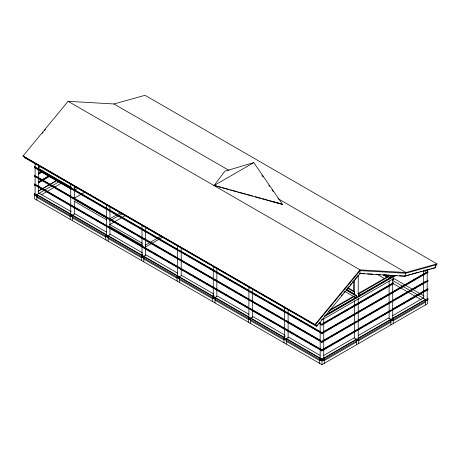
<?xml version="1.0" encoding="UTF-8"?>
<svg xmlns="http://www.w3.org/2000/svg" width="460" height="460" viewBox="0 0 460 460"><rect width="100%" height="100%" fill="white"/><g stroke="black" fill="none" stroke-linecap="round" stroke-linejoin="round"><path stroke-width="0.69" d="M436.091 264.805L435.516 267.708L404.846 276.247L359.709 273.464L364.688 273.752M437 263.867L436.856 264.592L405.697 273.269L360.053 270.635L315.232 324.978L23 155.998L68.103 101.315L113.959 103.966L145.044 95.306L437 263.867L405.916 272.521L360.053 269.876L68.103 101.315M214.021 185.564L224.888 171.177L253.788 162.604L282.693 204.545L214.021 185.564L253.788 162.604M42.291 133.365L43.2 132.267M44.557 130.617L45.459 129.519M360.053 270.635L360.053 273.665L316.635 326.301L24.685 157.745L24.886 157.498L26.128 158.217M315.232 324.978L314.956 324.559L360.053 269.876M317.406 324.76L316.491 325.858L316.836 326.059L315.387 324.173M341.516 295.527L342.424 294.423M343.787 292.767L344.701 291.663M346.064 290.013L346.972 288.909M348.335 287.253L349.249 286.149M350.158 285.045L351.52 283.389M352.435 282.29L353.797 280.635M354.706 279.53L358.346 275.12M34.822 166.802L34.477 167.664L34.822 166.802L177.882 249.395M40.566 166.687L38.105 168.107L71.277 187.26M38.703 173.058L41.181 171.626M38.427 173.615L41.526 171.827M38.427 174.277L42.142 172.132M38.703 181.683L48.611 175.961M34.822 184.058L34.477 184.92L34.822 184.058L248.785 307.585M38.427 182.24L49.576 175.8M38.703 182.35L41.181 180.918M43.039 179.843L44.275 179.13M38.427 182.907L49.576 176.467M38.128 191.17L56.701 180.452M38.703 190.975L49.231 184.897M50.473 184.178L56.045 180.958M34.822 193.344L34.477 193.545L34.477 194.873L34.822 194.672M58.995 181.78L36.892 194.54L36.892 200.117M41.049 194.931L61.531 183.103M74.353 188.324L76.814 186.904M74.353 190.314L78.045 188.18M74.031 198.369L85.111 191.969M109.664 218.943L120.129 212.899M109.664 220.932L121.98 213.825M142.387 245.289L109.831 226.492L109.831 224.503L125.223 215.613M160.856 236.187L145.463 245.071L145.463 247.066L162.702 237.107M107.594 235.359L141.49 254.932L142.64 254.265M281.508 204.125L282.693 204.545M213.906 295.412L212.756 296.073L212.756 301.651M250.689 323.547L250.689 317.975L252.988 316.647L285.085 335.179M329.762 310.011L354.01 296.016M358.357 293.503L388.2 276.276M328.469 311.42L354.585 296.349M358.311 294.193L388.775 276.604M250.689 317.975L284.021 337.22L285.171 336.553M346.138 290.128L356.092 295.872L356.667 295.544L356.667 297.534L356.092 297.867L344.897 291.404M359.076 294.147L358.501 294.48L358.501 296.47L359.076 296.142L359.076 294.147L357.834 293.428M389.442 275.183L390.69 275.902L391.264 275.569L391.264 277.558L390.69 277.892L385.71 275.017M326.606 314.49L354.585 298.339M358.932 295.826L389.396 278.237M324.714 315.715L393.099 276.23L393.674 276.563L393.674 278.553L322.184 319.832L321.609 319.499M392.869 275.304L392.869 276.627L393.444 276.299M324.668 316.405L393.674 276.563M323.472 323.07L393.058 282.894L393.403 283.09L393.403 283.757L321.954 325.007L318.728 323.144M319.349 322.839L321.954 324.346L393.403 283.09M323.472 323.731L325.335 322.655M329.682 320.143L330.924 319.43M335.277 316.917L336.519 316.198M338.382 315.123L339.624 314.404M340.866 313.685L342.108 312.972M343.976 311.897L345.218 311.178M346.46 310.46L348.323 309.384M349.565 308.666L350.808 307.947M352.049 307.234L353.918 306.153M355.16 305.44L356.402 304.721M358.265 303.646L359.507 302.927M360.749 302.209L362.612 301.133M363.854 300.414L365.096 299.696M366.344 298.983L373.175 295.032M375.038 293.957L378.77 291.807M383.117 289.294L384.359 288.575M386.222 287.5L387.464 286.787M423.924 270.537L425.172 271.256L425.747 270.923M427.357 269.991L427.926 269.663M391.609 292.353L321.609 332.77L321.609 333.437M392.851 291.64L425.684 272.682M321.954 332.971L427.886 271.808L427.886 272.475L321.954 333.632L34.362 167.595L34.362 166.934L321.954 332.971L321.954 333.632M324.702 331.648L325.945 330.93M327.802 329.86L329.044 329.141M330.28 328.428L331.516 327.716M335.857 325.209L337.094 324.495M338.951 323.42L340.193 322.707M341.429 321.988L343.286 320.919M344.528 320.2L345.765 319.487M347.007 318.768L350.721 316.624M352.584 315.554L353.82 314.835M358.156 312.334L359.398 311.615M363.733 309.114L364.97 308.401M369.311 305.894L370.547 305.181M372.404 304.106L373.647 303.393M374.883 302.674L376.125 301.961M380.46 299.46L381.697 298.741M386.032 296.24L387.895 295.165M389.131 294.452L390.373 293.733M392.851 292.301L395.33 290.875M399.665 288.368L404.001 285.867M405.237 285.148L406.479 284.435M408.336 283.36L409.578 282.647M410.815 281.934L412.056 281.215M413.914 280.146L415.15 279.427M416.392 278.714L418.249 277.639M419.485 276.926L420.728 276.207M421.964 275.494L423.827 274.419M356.92 321.011L321.609 341.4L321.609 342.062M358.156 320.298L391.609 300.984M392.851 300.265L425.684 281.313M321.954 341.596L427.886 280.439L427.886 281.1L321.954 342.263L34.362 176.226L34.362 175.559L321.954 341.596L321.954 342.263M325.323 339.917L327.181 338.842M328.423 338.129L329.659 337.41M330.901 336.697L334.615 334.552M336.473 333.477L338.336 332.407M339.572 331.689L343.286 329.544M347.628 327.043L348.864 326.324M353.199 323.823L354.441 323.104M358.156 320.959L360.013 319.89M361.876 318.815L363.112 318.101M364.354 317.383L365.591 316.67M369.926 314.163L371.784 313.093M373.025 312.374L374.262 311.661M375.504 310.948L379.218 308.798M381.081 307.728L387.895 303.79M397.808 298.068L399.044 297.355M400.901 296.28L402.143 295.567M403.38 294.848L404.622 294.135M406.479 293.06L407.715 292.347M408.957 291.634L410.193 290.915M414.529 288.414L416.392 287.339M417.628 286.626L418.87 285.907M420.106 285.194L423.827 283.049M356.92 329.642L321.609 350.025L321.609 350.687M358.156 328.923L390.988 309.965M392.23 309.252L427.541 288.863L427.886 289.064L427.886 289.725L321.954 350.888L34.362 184.851L34.362 184.19L321.954 350.227L427.886 289.064M322.184 349.962L321.839 350.825L322.184 349.962L250.033 308.303M323.466 349.617L327.181 347.472M329.044 346.397L332.758 344.252M337.094 341.745L338.336 341.032M340.193 339.957L341.429 339.244M342.671 338.531L343.907 337.812M345.765 336.743L347.007 336.024M348.243 335.311L349.485 334.592M353.82 332.091L355.678 331.016M358.156 329.59L361.255 327.802M362.491 327.083L363.733 326.37M364.97 325.651L371.784 321.718M373.647 320.643L377.361 318.498M381.697 315.997L382.938 315.278M384.796 314.209L386.032 313.49M387.274 312.777L388.51 312.064M392.851 309.557L394.088 308.844M395.945 307.769L397.187 307.056M398.423 306.337L400.28 305.267M401.522 304.549L402.759 303.836M404.001 303.123L405.858 302.047M407.1 301.334L408.336 300.616M409.578 299.903L413.293 297.758M415.15 296.683L416.392 295.97M418.249 294.894L421.964 292.75M323.811 355.39L354.137 337.881L356.437 339.21L356.437 344.781M358.294 335.484L388.619 317.975L390.919 319.303L390.919 324.875M392.777 315.572L423.102 298.063M356.92 338.928L321.609 359.317L321.609 360.646M391.609 318.901L358.731 337.881L358.731 343.459M392.851 318.188L425.402 299.391L425.402 304.968M322.184 360.577L322.184 359.248L321.839 359.45L321.839 360.778L324.248 359.381M321.954 359.513L427.886 298.356L427.886 299.684L321.954 360.841L34.362 194.804L34.362 193.476L321.954 359.513L321.954 364.694L427.697 303.64L427.697 299.655L425.402 300.984M356.437 340.803L358.731 339.474M390.919 320.896L393.214 319.568M324.248 360.577L356.437 341.998M358.731 340.67L390.919 322.086M393.214 320.758L425.402 302.18M393.875 276.058L396.612 275.293M392.851 276.638L396.957 275.494M399.522 275.764L404.501 276.052L410.262 274.442M411.637 274.062L418.491 272.153M419.865 271.774L421.918 271.199M423.292 270.819L426.719 269.859M428.093 269.479L430.146 268.904M431.52 268.525L435.292 267.772L435.867 264.868L435.522 264.667M367.528 273.913L372.508 274.2M376.061 274.407L380.328 274.654M383.881 274.861L388.861 275.149M391.702 275.31L396.681 275.597M271.342 201.233L275.5 202.337M276.885 202.705L281.043 203.809M215.332 185.639L220.829 187.157M222.209 187.542L229.08 189.439M230.454 189.819L237.331 191.722M238.705 192.102L245.582 193.999M246.957 194.379L252.459 195.902M255.208 196.661L260.705 198.179M262.085 198.565L272.395 201.411M273.769 201.79L275.833 202.365M276.523 202.555L279.128 203.274M427.886 271.808L427.541 271.613L427.886 272.475M427.886 280.439L427.541 280.238L427.886 281.1M113.959 103.966L228.879 170.315M277.949 198.645L405.916 272.521M405.352 273.067L405.697 273.269L405.122 276.172L404.777 275.971M404.501 276.052L404.846 276.247M427.886 289.725L427.541 288.863M393.3 278.208L424.166 296.027M427.541 298.155L427.886 298.356M427.541 299.483L427.886 299.684M384.163 274.919L387.274 276.713M383.145 274.999L386.854 277.138M392.857 280.6L425.402 299.391M376.976 274.223L384.572 278.605M392.857 283.389L421.251 299.782M347.881 287.684L354.723 291.634M347.306 288.017L354.769 292.324M346.685 289.65L354.769 294.32M346.092 289.438L356.667 295.544M23 155.998L314.956 324.559M27.37 158.936L28.612 159.655M30.475 160.73L31.717 161.448M32.959 162.161L34.201 162.88M36.064 163.955L37.306 164.674M38.548 165.393L39.79 166.106M41.659 167.181L42.901 167.9M44.764 168.975L46.006 169.694M47.248 170.413L54.079 174.357M55.942 175.433L59.668 177.583M60.91 178.302L65.262 180.814M66.504 181.527L68.367 182.603M69.609 183.321L70.851 184.04M72.093 184.759L73.956 185.834M75.198 186.553L76.44 187.266M78.303 188.341L79.545 189.06M80.787 189.779L82.656 190.854M83.898 191.573L85.14 192.286M86.382 193.005L88.245 194.08M89.487 194.798L90.729 195.517M92.592 196.592L93.834 197.311M95.076 198.024L99.423 200.537M103.776 203.05L107.502 205.2M108.744 205.919L113.091 208.426M114.333 209.145L116.196 210.22M117.438 210.939L121.791 213.446M123.033 214.164L124.896 215.24M126.138 215.958L127.38 216.677M128.622 217.39L130.485 218.471M131.727 219.184L132.969 219.903M134.211 220.622L136.074 221.697M137.316 222.416L138.558 223.129M140.426 224.21L141.668 224.923M142.91 225.641L144.152 226.36M146.015 227.435L147.257 228.154M148.499 228.867L149.742 229.586M151.605 230.661L155.952 233.174M157.193 233.893L164.03 237.837M165.893 238.912L169.619 241.063M170.861 241.782L172.724 242.857M173.966 243.576L175.208 244.289M176.45 245.007L178.313 246.083M179.555 246.802L180.803 247.52M182.045 248.233L183.908 249.314M185.15 250.027L186.392 250.746M188.255 251.821L189.497 252.54M190.739 253.259L192.602 254.334M193.844 255.047L195.086 255.766M196.328 256.484L198.191 257.56M199.433 258.279L200.681 258.997M202.544 260.072L203.786 260.786M205.028 261.504L209.375 264.017M213.722 266.524L217.448 268.68M218.69 269.393L223.042 271.906M224.284 272.625L226.147 273.7M227.389 274.419L231.736 276.926M232.978 277.644L234.841 278.72M236.083 279.438L237.325 280.151M238.567 280.87L240.436 281.945M241.678 282.664L242.92 283.383M244.162 284.102L246.025 285.177M247.267 285.89L248.509 286.609M250.372 287.684L251.614 288.403M252.856 289.121L254.098 289.84M255.961 290.915L257.203 291.628M261.556 294.141L265.903 296.654M267.145 297.367L273.976 301.311M275.218 302.03L279.571 304.543M280.813 305.256L282.676 306.337M283.918 307.05L285.16 307.769M286.402 308.487L288.265 309.563M289.507 310.281L290.749 310.994M291.991 311.713L293.854 312.788M295.096 313.507L296.338 314.226M298.207 315.301L299.448 316.02M300.69 316.733L302.553 317.808M303.796 318.527L305.037 319.246M306.279 319.964L308.142 321.04M309.384 321.759L310.626 322.471M312.49 323.547L313.731 324.266M314.973 324.984L316.216 325.703M179.124 250.113L248.785 290.329M250.033 291.048L320.315 331.625M36.691 168.544L43.533 172.494M45.396 173.57L49.128 175.726M50.376 176.445L52.239 177.52M53.486 178.238L54.728 178.957M55.97 179.676L57.839 180.751M59.081 181.47L60.323 182.189M62.192 183.264L63.434 183.983M64.682 184.702L65.924 185.42M67.787 186.495L69.034 187.214M73.387 189.727L74.629 190.446M76.498 191.527L77.74 192.24M78.988 192.958L80.23 193.677M82.093 194.758L83.34 195.477M87.693 197.99L88.935 198.708M93.294 201.221L94.536 201.94M96.399 203.015L100.13 205.171M101.999 206.247L106.352 208.759M110.084 210.916L111.326 211.634M112.573 212.353L114.436 213.428M118.795 215.941L120.037 216.66M121.279 217.379L123.148 218.46M124.39 219.173L125.632 219.891M126.879 220.61L128.743 221.691M129.99 222.404L131.232 223.123M133.095 224.204L134.343 224.923M135.585 225.641L136.833 226.355M138.696 227.435L139.938 228.154M144.296 230.667L145.538 231.386M147.401 232.461L148.649 233.18M153.002 235.692L156.733 237.849M158.602 238.924L159.844 239.643M161.707 240.724L165.439 242.874M166.687 243.593L174.15 247.905M175.392 248.618L177.882 250.056M180.993 251.856L182.235 252.569M184.103 253.65L185.345 254.368M186.587 255.087L187.835 255.806M189.698 256.881L190.94 257.6M192.188 258.319L194.051 259.394M195.299 260.113L196.541 260.832M198.404 261.907L199.651 262.625M200.893 263.344L202.141 264.063M204.004 265.138L205.246 265.857M209.605 268.37L210.847 269.089M218.31 273.401L222.042 275.551M223.911 276.632L230.748 280.583M231.995 281.301L233.237 282.02M234.479 282.733L236.348 283.814M240.701 286.327L241.943 287.046M243.19 287.764L245.053 288.84M246.301 289.558L247.543 290.277M251.896 292.79L253.144 293.509M255.007 294.584L256.249 295.303M257.496 296.022L258.738 296.74M260.607 297.815L261.849 298.534M263.712 299.615L264.96 300.334M266.202 301.053L267.45 301.766M269.313 302.847L270.555 303.565M274.913 306.078L278.645 308.234M280.508 309.31L281.75 310.028M288.592 313.979L296.056 318.285M297.304 319.004L298.546 319.723M299.788 320.442L301.656 321.517M306.009 324.03L307.251 324.748M308.499 325.467L309.741 326.186M311.61 327.267L312.852 327.98M314.094 328.699L315.962 329.78M317.204 330.498L318.452 331.211M38.105 170.096L71.277 189.25M36.691 176.508L70.897 196.253M72.145 196.972L106.352 216.723M107.594 217.442L248.785 298.96M250.033 299.678L284.861 319.786M286.108 320.505L320.315 340.256M38.554 178.244L39.801 178.963M41.664 180.044L42.912 180.763M47.265 183.275L54.107 187.226M55.97 188.301L59.702 190.457M60.95 191.176L62.813 192.251M64.682 193.327L68.413 195.483M69.655 196.202L70.897 196.92M72.766 197.995L74.008 198.714M75.256 199.433L77.119 200.508M78.361 201.227L79.609 201.946M80.851 202.664L82.719 203.74M83.962 204.458L85.203 205.177M87.072 206.258L88.314 206.977M89.556 207.69L90.804 208.409M92.667 209.49L93.915 210.208M98.267 212.721L99.509 213.44M101.378 214.515L102.62 215.234M103.862 215.953L106.352 217.39M112.573 220.978L119.416 224.928M121.279 226.009L125.011 228.16M126.258 228.879L128.121 229.954M129.363 230.673L130.611 231.391M131.853 232.11L133.722 233.191M134.964 233.904L136.206 234.623M137.454 235.342L139.317 236.423M140.564 237.141L141.806 237.855M143.669 238.935L144.917 239.654M146.159 240.373L147.401 241.092M149.27 242.167L150.512 242.886M152.381 243.961L153.623 244.68M154.865 245.398L156.112 246.117M157.975 247.192L159.223 247.911M163.576 250.424L164.818 251.143M169.171 253.655L170.418 254.374M172.281 255.455L176.013 257.606M179.745 259.762L181.614 260.837M182.856 261.556L184.724 262.637M186.587 263.712L190.319 265.868M191.567 266.587L192.809 267.306M194.672 268.381L195.92 269.1M197.162 269.819L199.03 270.894M200.272 271.613L201.514 272.332M202.762 273.05L204.625 274.125M205.873 274.844L207.115 275.563M208.978 276.638L210.226 277.357M211.468 278.076L212.71 278.794M214.578 279.87L215.82 280.589M220.173 283.101L221.421 283.82M223.284 284.901L224.532 285.62M225.774 286.333L227.016 287.051M228.884 288.132L230.126 288.851M234.479 291.364L241.322 295.314M243.19 296.389L246.922 298.546M251.275 301.058L252.517 301.777M253.765 302.496L255.628 303.571M256.875 304.29L258.117 305.009M259.98 306.084L261.228 306.803M262.47 307.522L263.712 308.24M265.581 309.315L266.823 310.034M268.071 310.753L269.934 311.834M271.181 312.553L272.423 313.266M274.286 314.347L275.534 315.065M276.776 315.784L278.018 316.497M279.887 317.578L281.129 318.297M291.082 324.041L292.324 324.76M294.193 325.835L297.925 327.991M299.788 329.067L306.63 333.017M307.878 333.736L309.12 334.454M310.362 335.173L312.231 336.248M313.473 336.967L314.721 337.686M316.584 338.767L317.825 339.48M319.073 340.199L320.315 340.917M74.031 199.082L106.588 217.879M74.031 201.072L106.588 219.868M109.831 224.503L142.387 243.3M37.933 186.513L39.18 187.231M41.043 188.312L42.285 189.025M43.533 189.744L44.775 190.463M46.644 191.544L47.886 192.263M49.128 192.976L50.376 193.695M52.239 194.775L53.486 195.494M57.839 198.007L62.192 200.52M66.545 203.032L70.276 205.189M75.256 208.058L78.988 210.214M80.23 210.933L87.693 215.24M88.935 215.958L90.183 216.677M91.425 217.396L93.294 218.477M97.646 220.99L98.888 221.708M100.13 222.427L101.378 223.14M103.241 224.221L104.489 224.94M108.842 227.453L110.084 228.171M111.952 229.247L113.195 229.965M114.436 230.684L115.684 231.403M117.547 232.478L118.795 233.197M123.148 235.71L126.879 237.866M131.853 240.741L135.585 242.891M136.833 243.61L138.696 244.691M140.564 245.766L141.806 246.485M145.538 248.641L146.78 249.355M148.028 250.073L149.891 251.154M154.244 253.667L155.492 254.386M156.733 255.105L158.602 256.18M162.955 258.692L164.197 259.411M165.439 260.13L166.687 260.849M168.55 261.924L169.797 262.643M174.15 265.155L175.392 265.874M179.745 268.387L184.103 270.905M188.456 273.418L192.188 275.569M193.43 276.287L195.299 277.368M197.162 278.444L200.893 280.6M202.141 281.319L204.004 282.394M205.873 283.469L209.605 285.625M210.847 286.344L212.089 287.063M213.336 287.782L215.199 288.857M219.552 291.37L220.8 292.089M222.042 292.807L223.284 293.526M225.153 294.601L226.395 295.32M228.263 296.401L229.505 297.12M230.748 297.833L231.995 298.551M233.858 299.632L235.106 300.351M236.348 301.07L237.59 301.783M239.459 302.864L240.701 303.583M245.053 306.096L248.785 308.252M253.765 311.121L257.496 313.277M258.738 313.996L260.607 315.071M262.47 316.152L266.202 318.303M267.45 319.022L268.692 319.74M269.934 320.459L271.802 321.534M273.044 322.253L274.913 323.334M276.155 324.047L277.397 324.766M278.645 325.484L280.508 326.565M281.75 327.284L282.998 327.997M287.351 330.516L288.592 331.234M290.461 332.31L291.703 333.028M296.056 335.541L297.304 336.26M299.167 337.335L300.414 338.054M301.656 338.773L302.898 339.491M304.767 340.567L306.009 341.285M310.362 343.798L314.094 345.954M315.341 346.673L317.204 347.748M319.073 348.829L320.315 349.548M39.192 193.211L71.288 211.744M106.306 231.961L74.825 213.785L72.525 215.113L72.525 220.685M142.554 252.891L110.457 234.358L108.157 235.687L108.157 241.258M177.571 273.108L146.09 254.932L143.79 256.255L143.79 261.832M213.82 294.032L181.723 275.5L179.423 276.828L179.423 282.405M248.837 314.249L217.356 296.073L215.056 297.401L215.056 302.973M320.103 355.396L288.615 337.22L286.321 338.543L286.321 344.12M36.691 194.425L105.857 234.358L105.857 239.93M141.806 255.11L248.388 316.647L248.388 322.218M286.108 338.422L322.184 359.248M36.892 196.132L34.592 194.804L34.592 198.789L321.954 364.694M70.225 215.378L72.525 216.706M105.857 235.951L108.157 237.279M141.49 256.525L143.79 257.847M177.123 277.092L179.423 278.421M212.756 297.666L215.056 298.994M248.388 318.24L250.689 319.568M284.021 338.813L286.321 340.135M319.654 359.381L321.954 360.709M36.892 197.328L70.225 216.574M72.525 217.902L105.857 237.147M108.157 238.47L141.49 257.715M143.79 259.043L177.123 278.288M179.423 279.617L212.756 298.862M215.056 300.19L248.388 319.435M250.689 320.758L284.021 340.003M286.321 341.331L319.654 360.577M261.889 175.191L263.108 176.956M268.778 185.184L269.589 186.357M272.015 189.888L273.234 191.653M315.531 324.616L316.635 326.301M23.943 156.618L24.685 157.745M427.19 270.077L427.19 298.247M425.172 269.928L425.172 271.256M423.614 270.785L423.614 298.247M393.444 278.288L393.444 279.617L392.869 279.95L392.869 278.622M393.214 317.975L393.214 323.547M393.058 282.894L393.058 283.555M392.708 279.628L392.708 318.855M390.69 275.902L390.69 277.892M389.131 276.776L389.131 278.915M389.131 281.054L389.131 311.006M389.131 312.432L389.131 318.855M358.225 275.592L358.225 294.25M358.225 298.557L358.225 338.037M356.092 295.872L356.092 297.867M354.648 280.617L354.648 294.969M354.648 296.407L354.648 298.557M354.648 300.714L354.648 305.02M354.648 306.458L354.648 313.634M354.648 315.071L354.648 338.037M353.498 281.163L353.498 291.151M324.248 357.788L324.248 363.365M323.742 318.734L323.742 357.955M321.954 324.346L321.954 325.007M321.954 350.227L321.954 350.888M321.609 324.145L321.609 324.806M320.166 322.299L320.166 357.955M319.654 357.788L319.654 363.365M288.109 309.574L288.109 338.1M284.533 307.429L284.533 338.1M284.021 337.22L284.021 342.792M252.477 289.001L252.477 317.526M248.9 286.862L248.9 317.526M216.844 268.427L216.844 296.24M213.267 266.288L213.267 296.24M181.211 247.854L181.211 259.98M181.211 261.406L181.211 275.666M177.635 245.715L177.635 275.666M177.123 275.5L177.123 281.077M145.578 227.286L145.578 255.812M142.002 225.141L142.002 255.812M141.49 254.932L141.49 260.504M109.946 206.712L109.946 224.537M109.946 226.682L109.946 234.525M106.369 204.573L106.369 234.525M74.313 186.139L74.313 198.26M74.313 201.118L74.313 213.952M70.736 184L70.736 213.952M70.225 213.785L70.225 219.362M38.68 165.565L38.68 168.417M38.68 170.556L38.68 186.248M38.68 187.674L38.68 193.378M35.104 163.427L35.104 193.378M34.707 167.135L34.707 167.796M34.707 175.76L34.707 176.421M34.707 184.385L34.707 185.052M34.707 193.677L34.707 195.005M427.127 299.926A1.788 1.035 0 0 1 425.862 300.656M358.162 339.744A1.788 1.035 0 0 1 356.897 340.469M392.644 319.832A1.788 1.035 0 0 1 391.379 320.562M36.432 195.805A1.788 1.035 0 0 1 35.167 195.074M72.065 216.378A1.788 1.035 0 0 1 70.8 215.648M107.698 236.946A1.788 1.035 0 0 1 106.432 236.216M143.33 257.519A1.788 1.035 0 0 1 142.065 256.789M178.957 278.093A1.788 1.035 0 0 1 177.698 277.363M214.59 298.666A1.788 1.035 0 0 1 213.325 297.936M250.223 319.234A1.788 1.035 0 0 1 248.958 318.504M285.855 339.808A1.788 1.035 0 0 1 284.59 339.077M323.679 359.651A1.788 1.035 0 0 1 322.414 360.381M321.488 360.381A1.788 1.035 0 0 1 320.223 359.651M34.822 175.427L34.477 176.289L34.822 175.427M322.184 324.076L321.839 324.938L322.184 324.076M322.184 332.706L321.839 333.569L322.184 332.706M322.184 341.331L321.839 342.194L322.184 341.331"/></g></svg>
